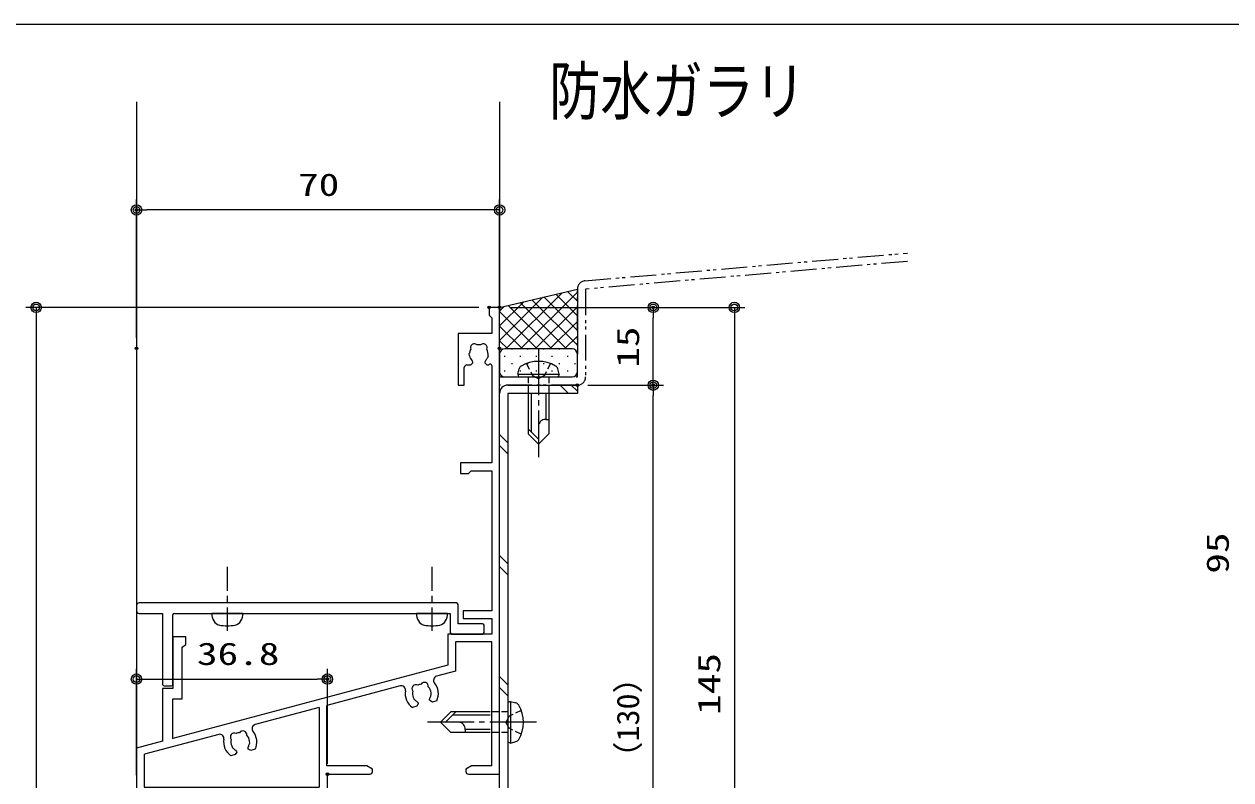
# Model space of a CAD drawing. Units: millimetres on the paper. Extents: x -395 to 395, y -281 to 281.
# Drawn here: x -82.6 to 150.1, y 135.3 to 281 of the extents above; entities that cross this region are included whole.
import ezdxf
from ezdxf.enums import TextEntityAlignment as Align

# ---------------------------------------------------------------- set-up
doc = ezdxf.new("R2010")
doc.units = ezdxf.units.MM
doc.header["$PDMODE"] = 32
doc.header["$PDSIZE"] = 0.5
for name, pattern in [('CHAIN2', [12, 9, -1, 1, -1]), ('DASHED1', [1.8, 1.2, -0.6]), ('DOUBLE_CHAIN1', [8.8, 5, -1, 0.6, -0.6, 0.6, -1])]:
    doc.linetypes.add(name, pattern=pattern)
for name, color, linetype, lineweight in [('0-2_USERZ', 3, 'Continuous', 9), ('0-3_F-1', 7, 'Continuous', 9), ('0-8_DIM1', 6, 'Continuous', 9), ('0-9_SUNPOU', 3, 'Continuous', 9), ('0-A_0', 7, 'Continuous', 9), ('0-C_KATAZAI', 7, 'Continuous', 9), ('1-0_PARTS3', 3, 'Continuous', 9), ('1-1_SYMBOLS2', 3, 'Continuous', 9), ('1-2_PARTS2', 3, 'Continuous', 9), ('1-3_EXTLINE', 3, 'DOUBLE_CHAIN1', 9)]:
    doc.layers.add(name, color=color, linetype=linetype, lineweight=lineweight)
doc.layers.add('0-B_DEFPOINTS', color=1, linetype='Continuous')
doc.styles.add('HG丸ｺﾞｼｯｸM-PRO', font='')
doc.styles.add('ＭＳ ゴシック', font='')
doc.styles.get('HG丸ｺﾞｼｯｸM-PRO').set_extended_font_data('HG丸ｺﾞｼｯｸM-PRO')
doc.styles.get('ＭＳ ゴシック').set_extended_font_data('MS Gothic')

# ---------------------------------------------------------------- blocks, each defined once
blk = doc.blocks.new('図枠')
at = {"layer": '0-3_F-1'}
blk.add_lwpolyline([(790.6, 0), (0, 0), (0, 562), (790.6, 562)], close=True, dxfattribs=at)
blk = doc.blocks.new('TWAKU_D')
at = {"layer": '0-C_KATAZAI'}
for p, q in [((-2, 0), (-2, -1.5)), ((0, 0), (-2, 0)), ((0, -90.002), (0, 0)), ((-1.5, -2), (-2, -1.5)), ((-1.5, -2), (-1.5, -5)), ((-5.842, -8.919), (-5.789, -8.804)), ((-5.773, -9.313), (-5.842, -8.919)), ((-6.3, -11.1), (-5.55, -11.1)), ((-2.85, -10.7), (-2.45, -11.1)), ((-2.45, -11.1), (-2.085, -11.1)), ((-2.297, -9.706), (-2.386, -9.796)), ((-2.227, -9.313), (-2.297, -9.706)), ((-1.5, -11.227), (-1.5, -30)), ((-1.5, -30), (-7.5, -30)), ((-7.5, -30), (-7.5, -32)), ((-7.5, -32), (-6, -32)), ((-5.5, -31.5), (-6, -32)), ((-5.5, -31.5), (-1.5, -31.5)), ((-1.5, -31.5), (-1.5, -58.5)), ((-10, -63), (-10, -69)), ((-1.5, -64.5), (-8.5, -64.5)), ((-8.5, -64.5), (-8.5, -70.157)), ((-1.5, -88.402), (-1.5, -64.5)), ((-10, -69), (-63, -83.133)), ((-8.5, -70.157), (-12.134, -71.126)), ((-19.153, -72.997), (-33.3, -76.77)), ((-33.3, -88.402), (-33.3, -76.77)), ((-34.8, -77.17), (-47.134, -80.459)), ((-34.8, -77.17), (-34.8, -92.5)), ((-65, -83.667), (-70, -85)), ((-54.153, -82.331), (-68.484, -86.152)), ((-70, -85), (-70, -95)), ((-68.5, -86.165), (-68.5, -92.5)), ((-33.2, -90.002), (-25, -90.002)), ((-6, -90.002), (0, -90.002)), ((-68.5, -92.5), (-34.8, -92.5))]:
    blk.add_line(p, q, dxfattribs=at)
for points in [[(-1.5, -5), (-8, -5), (-8, -15), (-6.8, -15), (-6.8, -11.6)], [(-5.55, -11.1), (-5.15, -10.7), (-5.15, -10.561), (-5.268, -10.277)], [(-2.732, -10.277), (-2.85, -10.561), (-2.85, -10.7)], [(-1.5, -58.5), (-7, -58.5), (-7, -60), (-1.5, -60), (-1.5, -63), (-10, -63)], [(-61.2, -75.5), (-61.2, -65.5), (-60.5, -65), (-60.5, -63.5), (-63, -63.5), (-63, -73.5)], [(-63, -73.5), (-65, -73.5), (-65, -83.722)], [(-13.23, -74.828), (-13.167, -74.718), (-13.202, -74.318)], [(-63, -83.211), (-63, -75.5), (-61.2, -75.5)], [(-15.899, -76.038), (-15.711, -76.283), (-15.675, -76.417), (-15.959, -76.908), (-16.797, -77.132)], [(-16.637, -75.234), (-16.468, -75.598), (-16.358, -75.662)], [(-12.118, -75.884), (-12.956, -76.107), (-13.447, -75.823), (-13.482, -75.689), (-13.441, -75.383)], [(-48.23, -84.161), (-48.167, -84.051), (-48.202, -83.651)], [(-50.899, -85.372), (-50.711, -85.616), (-50.675, -85.751), (-50.959, -86.241), (-51.797, -86.465)], [(-51.637, -84.567), (-51.468, -84.931), (-51.358, -84.995)], [(-47.118, -85.217), (-47.956, -85.441), (-48.447, -85.156), (-48.482, -85.022), (-48.441, -84.716)], [(-24.5, -89.502), (-24.5, -89.032), (-25.591, -88.402), (-33.3, -88.402)], [(-1.5, -88.402), (-5.409, -88.402), (-6.5, -89.032), (-6.5, -89.502)], [(-70, -95), (-68.5, -95), (-68.5, -94), (-35, -94), (-35, -105), (-33.2, -105), (-33.2, -90.002)]]:
    blk.add_lwpolyline(points, dxfattribs=at)
for centre, radius, start, end in [((-4, -9), 1.8, 149.14685, 173.7398), ((-4.86, -7.771), 0.75, 45.95278, 204.04722), ((-4, -9), 1.8, 79.14685, 100.85315), ((-3.14, -7.771), 0.75, 335.95278, 134.04722), ((-4, -9), 1.8, 350, 30.85315), ((-6.3, -11.6), 0.5, 90, 180), ((-4, -9), 1.8, 190, 225.20717), ((-4, -9), 1.8, 314.79283, 333.7398), ((-4.5, -9), 3.2, 318.9855, 320.48256), ((-1.8, -11.227), 0.3, 359.99998, 140.48256), ((-11.927, -71.899), 0.8, 104.93141, 219.96007), ((-18.947, -73.77), 0.8, 349.90274, 104.93141), ((-15, -74.473), 3.209, 169.90274, 235.94591), ((-16.151, -73.505), 0.752, 60.88419, 218.97862), ((-15, -74.473), 1.805, 164.07826, 204.93141), ((-15, -74.473), 1.805, 94.07826, 115.78456), ((-14.484, -73.06), 0.752, 350.88419, 148.97862), ((-15, -74.473), 1.805, 4.93141, 45.78456), ((-15, -74.473), 3.209, 333.91691, 39.96007), ((-15, -74.473), 1.805, 221.19161, 240.13857), ((-15, -74.473), 1.805, 329.72424, 348.6712), ((-46.927, -81.232), 0.8, 104.93141, 219.96007), ((-53.947, -83.104), 0.8, 349.90274, 104.93141), ((-50, -83.806), 3.209, 169.90274, 235.94591), ((-51.151, -82.838), 0.752, 60.88419, 218.97862), ((-50, -83.806), 1.805, 164.07826, 204.93141), ((-50, -83.806), 1.805, 94.07826, 115.78456), ((-49.484, -82.394), 0.752, 350.88419, 148.97862), ((-50, -83.806), 1.805, 4.93141, 45.78456), ((-50, -83.806), 3.209, 333.91691, 39.96007), ((-50, -83.806), 1.805, 221.19161, 240.13857), ((-50, -83.806), 1.805, 329.72424, 348.6712), ((-25, -89.502), 0.5, 270, 0), ((-6, -89.502), 0.5, 180, 270)]:
    blk.add_arc(centre, radius, start, end, dxfattribs=at)
blk = doc.blocks.new('KAT_D')
at = {"layer": '0-C_KATAZAI'}
for p, q in [((0, 0.5), (0, -0.5)), ((61.7, 1), (0.5, 1)), ((7, -14.7), (7, -1.3)), ((7.3, -1), (60.5, -1)), ((60.5, -1), (60.5, -4.7)), ((67, -4.7), (67, -3.3)), ((60.8, -5), (66.7, -5)), ((5.5, -15), (6.7, -15))]:
    blk.add_line(p, q, dxfattribs=at)
for points in [[(66.7, -3), (62, -3), (62, -1), (62, 0.7)], [(0.5, -1), (5, -1), (5, -14.5)]]:
    blk.add_lwpolyline(points, dxfattribs=at)
for centre, radius, start, end in [((0.5, 0.5), 0.5, 90, 180), ((61.7, 0.7), 0.3, 0, 90), ((0.5, -0.5), 0.5, 180, 270), ((7.3, -1.3), 0.3, 90, 180), ((66.7, -3.3), 0.3, 0, 90), ((60.8, -4.7), 0.3, 180, 270), ((66.7, -4.7), 0.3, 270, 0), ((5.5, -14.5), 0.5, 180, 270), ((6.7, -14.7), 0.3, 270, 0)]:
    blk.add_arc(centre, radius, start, end, dxfattribs=at)
blk = doc.blocks.new('DOT1')
at = {"layer": '0-A_0'}
blk.add_line((0, 0), (-1, 0), dxfattribs=at)
for radius in [0.5, 0.325]:
    blk.add_circle((0, 0), radius, dxfattribs=at)
blk = doc.blocks.new('丸ビス簡略')
at = {"layer": '0-A_0', "color": 1}
for p, q in [((0, -1.163), (0, 3.4)), ((0, -3.363), (0, -2.163)), ((0, -9), (0, -4.363))]:
    blk.add_line(p, q, dxfattribs=at)
at = {"layer": '0-A_0', "color": 4}
blk.add_line((-3, 0), (3, 0), dxfattribs=at)
for centre, radius, start, end in [((0, -5.6), 8, 78.98729, 101.01271), ((0, 0), 3, 150.84034, 180), ((-1.223, 0.682), 1.6, 101.01271, 150.84034), ((1.223, 0.682), 1.6, 29.15966, 78.98729), ((0, 0), 3, 0, 29.15966)]:
    blk.add_arc(centre, radius, start, end, dxfattribs=at)
blk = doc.blocks.new('A$C095F280F')
at = {"layer": '1-0_PARTS3'}
for p, q in [((0.5, 4), (0, 3.824)), ((0, 3.824), (0, -3.824)), ((0.5, 4), (1.553, 3.719)), ((0.5, 4), (0.5, -4)), ((-11, 2), (-13, 0)), ((-11, -2), (-13, 0)), ((-10, 2), (-12, 0)), ((-3.4, 2), (-11, 2)), ((-3.4, 1.4), (-10.6, 1.4)), ((-3.4, -2), (-11, -2)), ((-8.2, -1.4), (-8.2, -2)), ((-3.4, -1.4), (-8.2, -1.4)), ((0.5, -4), (0, -3.824)), ((0.5, -4), (1.553, -3.719))]:
    blk.add_line(p, q, dxfattribs=at)
at = {"layer": '1-0_PARTS3', "linetype": 'CHAIN2'}
blk.add_line((5.5, 0), (-15.5, 0), dxfattribs=at)
at = {"layer": '1-0_PARTS3', "linetype": 'DASHED1'}
for p, q in [((0, 2), (-3.4, 2)), ((0, -2), (-3.4, -2))]:
    blk.add_line(p, q, dxfattribs=at)
for points in [[(2.579, 2.3), (0.263, 1.145), (-0.346, 0)], [(2.579, -2.3), (0.263, -1.145), (-0.346, 0)]]:
    blk.add_lwpolyline(points, dxfattribs=at)
at = {"layer": '1-0_PARTS3'}
for centre, radius, start, end in [((1.321, 2.85), 0.9, 30.58711, 75.06234), ((-3.5, 0), 6.5, 329.41289, 30.58711), ((-9.532, -1.333), 1.333, 357.13402, 90), ((1.321, -2.85), 0.9, 284.93766, 329.41289)]:
    blk.add_arc(centre, radius, start, end, dxfattribs=at)

msp = doc.modelspace()

# ---------------------------------------------------------------- linework, layer by layer
at = {"layer": '0-2_USERZ'}
for p, q in [((-60.894, 265.995), (-60.894, 141.103)), ((9.106, 265.995), (9.106, 225.876)), ((-60.894, 220.479), (-60.894, 247.162)), ((9.106, 220.479), (9.106, 247.162)), ((7.106, 245.162), (-58.894, 245.162)), ((5.106, 226.376), (-82.239, 226.376)), ((-80.239, 224.376), (-80.239, 133.376)), ((-60.894, 136.162), (-60.894, 156.702)), ((-24.094, 138.375), (-24.094, 156.702)), ((-58.894, 154.702), (-26.094, 154.702))]:
    msp.add_line(p, q, dxfattribs=at)
at = {"layer": '0-9_SUNPOU'}
for p, q in [((11.106, 226.376), (40.74, 226.376)), ((11.106, 226.376), (56.376, 226.376)), ((38.74, 213.376), (38.74, 224.376)), ((54.376, 224.376), (54.376, 83.376)), ((9.106, 82.976), (9.106, 209.776)), ((22.407, 209.776), (20.807, 211.376)), ((24.106, 210.2), (22.93, 211.376)), ((26.106, 211.376), (40.74, 211.376)), ((26.106, 211.376), (40.74, 211.376)), ((38.74, 83.376), (38.74, 209.376)), ((10.706, 200.266), (9.106, 201.866)), ((10.706, 198.143), (9.106, 199.743)), ((10.706, 176.931), (9.106, 178.531)), ((10.706, 174.808), (9.106, 176.408)), ((10.706, 153.597), (9.106, 155.197)), ((10.706, 151.474), (9.106, 153.074))]:
    msp.add_line(p, q, dxfattribs=at)
at = {"layer": '0-9_SUNPOU', "color": 4}
msp.add_line((9.106, 82.976), (9.106, 209.776), dxfattribs=at)
for points in [[(10.706, 211.376), (24.106, 211.376), (24.106, 209.776)], [(24.106, 209.776), (10.706, 209.776), (10.706, 82.976), (34.106, 82.976), (34.106, 81.376), (10.706, 81.376)]]:
    msp.add_lwpolyline(points, dxfattribs=at)
at = {"layer": '0-9_SUNPOU'}
for points in [[(10.706, 211.376), (24.106, 211.376), (24.106, 209.776)], [(24.106, 209.776), (10.706, 209.776), (10.706, 82.976), (34.106, 82.976), (34.106, 81.376), (10.706, 81.376)]]:
    msp.add_lwpolyline(points, dxfattribs=at)
at = {"layer": '0-9_SUNPOU', "color": 4}
msp.add_arc((10.706, 209.776), 1.6, 90, 180, dxfattribs=at)
at = {"layer": '0-9_SUNPOU'}
msp.add_arc((10.706, 209.776), 1.6, 90, 180, dxfattribs=at)
at = {"layer": '0-B_DEFPOINTS'}
for p in [(-60.894, 245.162), (7.106, 226.376), (9.106, 226.376), (9.106, 226.376), (38.74, 226.376), (-60.894, 218.479), (9.106, 218.479), (24.106, 211.376), (38.74, 211.376), (-24.094, 154.702), (-24.094, 136.375)]:
    msp.add_point(p, dxfattribs=at)
at = {"layer": '1-0_PARTS3', "linetype": 'CHAIN2'}
msp.add_line((16.606, 218.476), (16.606, 197.476), dxfattribs=at)
at = {"layer": '1-0_PARTS3'}
for p, q in [((12.606, 213.476), (12.886, 214.529)), ((20.606, 213.476), (20.325, 214.529)), ((12.606, 213.476), (20.606, 213.476)), ((12.606, 213.476), (12.782, 212.976)), ((12.782, 212.976), (20.429, 212.976)), ((20.606, 213.476), (20.429, 212.976)), ((14.606, 209.676), (14.606, 201.976)), ((15.206, 209.676), (15.206, 202.376)), ((18.006, 209.676), (18.006, 204.776)), ((18.606, 209.676), (18.606, 201.976)), ((18.006, 204.776), (18.606, 204.776)), ((14.606, 202.976), (16.606, 200.976)), ((14.606, 201.976), (16.606, 199.976)), ((18.606, 201.976), (16.606, 199.976))]:
    msp.add_line(p, q, dxfattribs=at)
at = {"layer": '1-0_PARTS3', "linetype": 'DASHED1'}
for p, q in [((14.606, 212.976), (14.606, 209.676)), ((18.606, 212.976), (18.606, 209.676))]:
    msp.add_line(p, q, dxfattribs=at)
for points in [[(14.306, 215.556), (15.461, 213.239), (16.606, 212.63)], [(18.906, 215.556), (17.751, 213.239), (16.606, 212.63)]]:
    msp.add_lwpolyline(points, dxfattribs=at)
at = {"layer": '1-0_PARTS3'}
for centre, radius, start, end in [((13.756, 214.297), 0.9, 120.58711, 165.06234), ((16.606, 209.476), 6.5, 59.41289, 120.58711), ((19.455, 214.297), 0.9, 14.93766, 59.41289), ((17.939, 203.444), 1.333, 87.13402, 180)]:
    msp.add_arc(centre, radius, start, end, dxfattribs=at)
at = {"layer": '1-1_SYMBOLS2', "color": 134}
for p, q in [((9.106, 219.992), (17.456, 228.342)), ((10.318, 218.376), (21.156, 229.213)), ((13.147, 218.376), (24.106, 229.335)), ((24.106, 221.927), (17.646, 228.387)), ((24.106, 224.756), (19.935, 228.926)), ((24.106, 227.584), (22.225, 229.465)), ((9.106, 222.82), (13.757, 227.471)), ((9.106, 225.649), (10.057, 226.6)), ((19.171, 218.376), (10.778, 226.77)), ((22, 218.376), (13.067, 227.309)), ((24.106, 219.099), (15.357, 227.848)), ((15.975, 218.376), (24.106, 226.507)), ((16.343, 218.376), (9.106, 225.614)), ((18.804, 218.376), (24.106, 223.678)), ((13.515, 218.376), (9.106, 222.785)), ((10.686, 218.376), (9.106, 219.957)), ((21.632, 218.376), (24.106, 220.85)), ((9.106, 217.376), (9.106, 213.976)), ((10.208, 216.916), (10.008, 216.916)), ((23.106, 218.376), (10.106, 218.376)), ((23.106, 218.376), (10.106, 218.376)), ((11.623, 218.331), (11.423, 218.331)), ((13.238, 216.916), (13.038, 216.916)), ((14.653, 218.331), (14.453, 218.331)), ((16.268, 216.916), (16.068, 216.916)), ((17.683, 218.331), (17.483, 218.331)), ((19.298, 216.916), (19.098, 216.916)), ((20.713, 218.331), (20.513, 218.331)), ((22.328, 216.916), (22.128, 216.916)), ((23.965, 217.88), (24.106, 218.021)), ((24.106, 213.976), (24.106, 217.376)), ((10.208, 214.086), (10.008, 214.086)), ((11.623, 215.501), (11.423, 215.501)), ((13.238, 214.086), (13.038, 214.086)), ((14.653, 215.501), (14.453, 215.501)), ((16.268, 214.086), (16.068, 214.086)), ((17.683, 215.501), (17.483, 215.501)), ((19.298, 214.086), (19.098, 214.086)), ((20.713, 215.501), (20.513, 215.501)), ((22.328, 214.086), (22.128, 214.086)), ((23.743, 215.501), (23.543, 215.501)), ((10.106, 212.976), (23.106, 212.976))]:
    msp.add_line(p, q, dxfattribs=at)
msp.add_lwpolyline([(9.106, 217.376), (9.106, 226.376), (24.106, 229.908), (24.106, 217.376)], dxfattribs=at)
for centre, start, end in [((10.106, 217.376), 90, 180), ((10.106, 217.376), 90, 180), ((23.106, 217.376), 0, 90), ((23.106, 217.376), 0, 90), ((10.106, 213.976), 180, 270), ((23.106, 213.976), 270, 0)]:
    msp.add_arc(centre, 1, start, end, dxfattribs=at)
at = {"layer": '1-2_PARTS2', "color": 134}
for p, q in [((9.106, 217.376), (9.106, 213.976)), ((23.106, 218.376), (10.106, 218.376)), ((23.106, 218.376), (10.106, 218.376)), ((24.106, 213.976), (24.106, 217.376)), ((10.106, 212.976), (23.106, 212.976))]:
    msp.add_line(p, q, dxfattribs=at)
msp.add_lwpolyline([(9.106, 217.376), (9.106, 226.376), (24.106, 229.908), (24.106, 217.376)], dxfattribs=at)
for centre, start, end in [((10.106, 217.376), 90, 180), ((10.106, 217.376), 90, 180), ((23.106, 217.376), 0, 90), ((23.106, 217.376), 0, 90), ((10.106, 213.976), 180, 270), ((23.106, 213.976), 270, 0)]:
    msp.add_arc(centre, 1, start, end, dxfattribs=at)
at = {"layer": '1-3_EXTLINE'}
msp.add_line((25.568, 231.502), (87.758, 236.858), dxfattribs=at)
for points in [[(87.758, 235.252), (25.706, 229.908), (25.706, 212.976)], [(24.106, 211.376), (9.106, 211.376), (9.106, 212.976), (24.106, 212.976), (24.106, 229.908)]]:
    msp.add_lwpolyline(points, dxfattribs=at)
for centre, start, end in [((25.706, 229.908), 94.92201, 180), ((24.106, 212.976), 270, 0)]:
    msp.add_arc(centre, 1.6, start, end, dxfattribs=at)

# ---------------------------------------------------------------- block references
at = {"layer": '0-2_USERZ'}
for name, p in [('図枠', (-395.323, -280.998)), ('TWAKU_D', (9.106, 226.376)), ('KAT_D', (-60.894, 168.376))]:
    msp.add_blockref(name, p, dxfattribs=at)
at = {"layer": '0-2_USERZ', "xscale": 2, "yscale": 2}
for p, rotation in [((-60.894, 245.162), 180), ((-80.239, 226.376), 90), ((-60.894, 154.702), 180)]:
    msp.add_blockref('DOT1', p, dxfattribs=dict(at, rotation=rotation))
for p in [(9.106, 245.162), (-24.094, 154.702)]:
    msp.add_blockref('DOT1', p, dxfattribs=at)
at = {"layer": '0-2_USERZ', "rotation": 180}
for p in [(-43.394, 167.376), (-3.924, 167.376)]:
    msp.add_blockref('丸ビス簡略', p, dxfattribs=at)
at = {"layer": '0-9_SUNPOU', "xscale": 2, "yscale": 2}
for p, rotation in [((38.74, 226.376), 90), ((54.376, 226.376), 90), ((38.74, 211.376), 270), ((38.74, 211.376), 90)]:
    msp.add_blockref('DOT1', p, dxfattribs=dict(at, rotation=rotation))
at = {"layer": '0-9_SUNPOU'}
msp.add_blockref('A$C095F280F', (10.706, 146.376), dxfattribs=at)

# ---------------------------------------------------------------- texts
at = {"layer": '0-2_USERZ', "style": 'ＭＳ ゴシック', "width": 1.35}
for s, p in [('70', (-29.752, 246.579)), ('36.8', (-49.244, 156.119))]:
    msp.add_text(s, height=4.333, dxfattribs=at).set_placement(p, align=Align.BOTTOM_LEFT)
msp.add_text('95', height=4.333, rotation=90, dxfattribs=at).set_placement((151.018, 175.019), align=Align.BOTTOM_LEFT)
at = {"layer": '0-8_DIM1', "style": 'HG丸ｺﾞｼｯｸM-PRO', "width": 0.8}
msp.add_text('防水ガラリ', height=9.062, dxfattribs=at).set_placement((18.652, 260.866), align=Align.BOTTOM_LEFT)
at = {"layer": '0-9_SUNPOU', "style": 'ＭＳ ゴシック'}
for s, width, p in [('15', 1.35, (37.322, 214.73)), ('145', 1.35, (52.959, 147.801)), ('（130）', 1.05, (37.322, 136.446))]:
    msp.add_text(s, height=4.333, rotation=90, dxfattribs=dict(at, width=width)).set_placement(p, align=Align.BOTTOM_LEFT)

doc.saveas('drawing.dxf')
